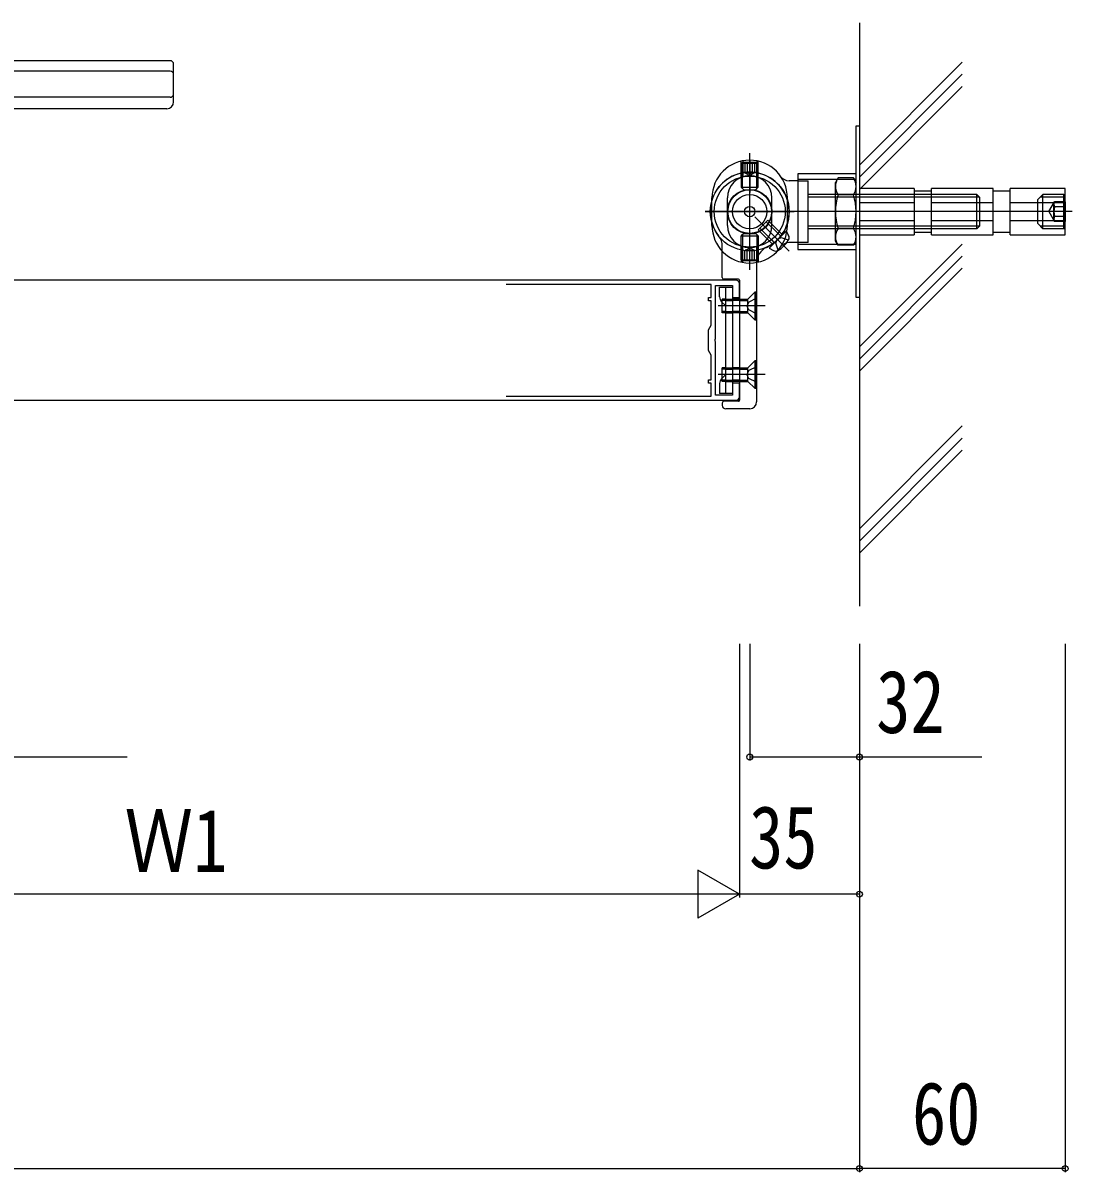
# Model space of a CAD drawing. Units: millimetres, scale not verified. Extents: x -1312 to 1312, y -2119 to 2123.
# Drawn here: x 298.2 to 604.1, y 274.8 to 609.8 of the extents above; entities that cross this region are included whole.
import ezdxf
from ezdxf.enums import TextEntityAlignment as Align

# ---------------------------------------------------------------- set-up
doc = ezdxf.new("R2010")
doc.units = ezdxf.units.MM
doc.header["$LTSCALE"] = 10
for name, color, linetype in [('0-3_YKK_11E', 7, 'Continuous'), ('0-5_YKK_13', 4, 'Continuous'), ('0-7_YKK_D', 6, 'Continuous'), ('0-9_YSS_K', 3, 'Continuous')]:
    doc.layers.add(name, color=color, linetype=linetype)
doc.styles.add('ＭＳ ゴシック', font='')
doc.styles.get('ＭＳ ゴシック').set_extended_font_data('MS Gothic')

msp = doc.modelspace()

# ---------------------------------------------------------------- linework, layer by layer
at = {"layer": '0-3_YKK_11E'}
for p, q in [((506.1, 534.83), (188.1, 534.83)), ((188.1, 499.83), (506.1, 499.83))]:
    msp.add_line(p, q, dxfattribs=at)
for points in [[(439.1, 501.03), (498.9, 501.03), (498.9, 504.83), (498.1, 504.83), (498.1, 505.83), (498.9, 505.83), (498.9, 512.94), (498.1, 514.33), (498.1, 520.33), (498.9, 521.72), (498.9, 528.83), (498.1, 528.83), (498.1, 529.83), (498.9, 529.83), (498.9, 533.63), (439.1, 533.63)], [(507.1, 500.83), (507.1, 504.83), (505.1, 504.83), (505.1, 501.33), (500.1, 501.33), (500.1, 516.87), (499.98, 517.06), (499.98, 517.61), (500.1, 517.79), (500.1, 533.33), (505.1, 533.33), (505.1, 529.83), (507.1, 529.83), (507.1, 533.83)]]:
    msp.add_lwpolyline(points, dxfattribs=at)
for centre, start, end in [((506.1, 533.83), 0, 90), ((506.1, 500.83), 270, 0)]:
    msp.add_arc(centre, 1, start, end, dxfattribs=at)
at = {"layer": '0-5_YKK_13'}
for p, q in [((341.1, 598.83), (226.11, 598.83)), ((342.1, 586.83), (342.1, 597.83)), ((341.1, 595.81), (212.31, 595.81)), ((341.1, 588.16), (226.11, 588.16)), ((340.1, 584.83), (241.08, 584.83)), ((507.6, 564.83), (507.6, 569.54)), ((508.05, 569.64), (508.05, 565)), ((510.1, 537.83), (510.1, 571.83)), ((510.1, 569.93), (510.1, 560.43)), ((512.15, 569.64), (512.15, 565)), ((512.6, 564.83), (512.6, 569.54)), ((507.6, 568.93), (508.03, 569.18)), ((507.6, 568.93), (507.6, 561.93)), ((507.6, 568.93), (512.6, 568.93)), ((508.03, 561.5), (508.03, 569.18)), ((512.17, 569.18), (508.03, 569.18)), ((508.66, 569.18), (508.66, 566.18)), ((508.66, 566.18), (510.1, 565.35)), ((509.38, 569.18), (509.38, 566.18)), ((510.1, 541.83), (510.1, 567.83)), ((511.54, 566.18), (510.1, 565.35)), ((510.82, 569.18), (510.82, 566.18)), ((511.54, 569.18), (511.54, 566.18)), ((512.17, 561.5), (512.17, 569.18)), ((512.17, 569.18), (512.6, 568.93)), ((512.6, 561.93), (512.6, 568.93)), ((524.1, 563.83), (521.59, 563.83)), ((524.1, 564.33), (541.1, 564.33)), ((524.1, 563.83), (527.1, 563.83)), ((527.1, 545.83), (527.1, 563.83)), ((540.34, 564.65), (541.1, 563.33)), ((541.1, 546.33), (541.1, 563.33)), ((508.35, 561.18), (511.85, 561.18)), ((511.85, 561.18), (512.6, 561.93)), ((576.3, 559.83), (527.1, 559.83)), ((540.34, 559.74), (535.86, 559.74)), ((558.1, 561.58), (542.1, 561.58)), ((558.1, 561.58), (558.1, 548.08)), ((563.1, 560.83), (558.1, 560.83)), ((563.1, 548.08), (563.1, 561.58)), ((581.1, 561.58), (563.1, 561.58)), ((577.1, 559.03), (576.3, 559.83)), ((576.3, 549.83), (576.3, 559.83)), ((581.1, 548.08), (581.1, 561.58)), ((586.1, 560.83), (581.1, 560.83)), ((586.1, 548.08), (586.1, 561.58)), ((595.6, 549.83), (595.6, 559.83)), ((601.7, 549.83), (601.7, 559.83)), ((499.1, 550.83), (499.1, 558.83)), ((503.6, 550.83), (503.6, 558.83)), ((516.6, 550.83), (516.6, 558.83)), ((521.1, 550.83), (521.1, 558.83)), ((577.1, 559.03), (527.1, 559.03)), ((558.1, 557.38), (542.1, 557.38)), ((581.1, 557.38), (563.1, 557.38)), ((577.1, 559.03), (577.1, 550.63)), ((602.1, 557.38), (586.1, 557.38)), ((602.1, 559.02), (594.79, 559.02)), ((597.36, 554.83), (599.02, 557.72)), ((598.8, 552.33), (598.8, 557.33)), ((602.1, 556.27), (598.8, 556.27)), ((602.1, 557.72), (599.02, 557.72)), ((497.1, 554.83), (523.1, 554.83)), ((604.1, 554.83), (497.1, 554.83)), ((521.65, 543.28), (511.6, 553.34)), ((597.36, 554.83), (599.02, 551.94)), ((602.1, 553.39), (598.8, 553.39)), ((515.4, 552.36), (512.58, 549.53)), ((512.58, 549.53), (515.99, 546.12)), ((513.04, 549.99), (516.52, 546.51)), ((514.94, 551.89), (518.42, 548.41)), ((518.82, 548.94), (515.4, 552.36)), ((577.1, 550.63), (527.1, 550.63)), ((576.3, 549.83), (527.1, 549.83)), ((540.34, 549.92), (535.86, 549.92)), ((542.1, 552.28), (558.1, 552.28)), ((563.1, 552.28), (581.1, 552.28)), ((577.1, 550.63), (576.3, 549.83)), ((586.1, 552.28), (602.1, 552.28)), ((602.1, 550.64), (594.79, 550.64)), ((507.6, 540.73), (507.6, 547.73)), ((508.03, 548.16), (508.03, 540.48)), ((508.35, 548.48), (511.85, 548.48)), ((510.1, 539.73), (510.1, 549.23)), ((511.85, 548.48), (512.6, 547.73)), ((512.17, 548.16), (512.17, 540.48)), ((512.6, 547.73), (512.6, 540.73)), ((516.52, 546.51), (517.28, 545.75)), ((518.42, 548.41), (519.18, 547.65)), ((540.34, 545.02), (541.1, 546.33)), ((558.1, 548.83), (563.1, 548.83)), ((563.1, 548.08), (581.1, 548.08)), ((581.1, 548.83), (586.1, 548.83)), ((586.1, 548.08), (602.1, 548.08)), ((502.1, 535.63), (502.1, 544.67)), ((507.6, 544.83), (507.6, 540.12)), ((508.05, 540.02), (508.05, 544.66)), ((508.66, 543.48), (510.1, 544.31)), ((508.66, 540.48), (508.66, 543.48)), ((509.38, 540.48), (509.38, 543.48)), ((511.54, 543.48), (510.1, 544.31)), ((510.82, 540.48), (510.82, 543.48)), ((511.54, 540.48), (511.54, 543.48)), ((512.15, 540.02), (512.15, 544.66)), ((512.6, 544.83), (512.6, 540.12)), ((524.1, 545.83), (521.59, 545.83)), ((527.1, 545.83), (524.1, 545.83)), ((524.1, 545.33), (541.1, 545.33)), ((507.6, 540.73), (512.6, 540.73)), ((507.6, 540.73), (508.03, 540.48)), ((512.17, 540.48), (508.03, 540.48)), ((512.1, 539.89), (512.1, 499.33)), ((512.17, 540.48), (512.6, 540.73)), ((501.3, 529.96), (501.3, 532.83)), ((506.8, 535.13), (502.6, 535.13)), ((503.1, 501.83), (503.1, 532.83)), ((507.1, 534.83), (507.1, 499.83)), ((502.1, 525.33), (502.1, 529.33)), ((503.1, 529.33), (502.1, 529.33)), ((503.1, 529.33), (505.1, 529.33)), ((507.1, 529.33), (505.1, 529.33)), ((507.1, 529.33), (509.55, 529.33)), ((509.55, 529.33), (511.55, 531.33)), ((509.55, 525.33), (509.55, 529.33)), ((512.1, 529.58), (509.87, 528.48)), ((512.1, 523.33), (512.1, 531.33)), ((514.57, 527.33), (500.94, 527.33)), ((501.89, 528.54), (503.1, 527.33)), ((503.1, 528.93), (502.1, 528.93)), ((503.1, 528.93), (505.1, 528.93)), ((507.1, 528.93), (505.1, 528.93)), ((507.1, 528.93), (509.55, 528.93)), ((509.87, 528.48), (509.26, 527.33)), ((509.87, 526.19), (509.26, 527.33)), ((512.1, 525.08), (509.87, 526.19)), ((503.1, 525.73), (502.1, 525.73)), ((503.1, 525.33), (502.1, 525.33)), ((503.1, 525.73), (505.1, 525.73)), ((503.1, 525.33), (505.1, 525.33)), ((507.1, 525.73), (505.1, 525.73)), ((507.1, 525.33), (505.1, 525.33)), ((507.1, 525.73), (509.55, 525.73)), ((507.1, 525.33), (509.55, 525.33)), ((509.55, 525.33), (511.55, 523.33)), ((502.1, 505.33), (502.1, 509.33)), ((503.1, 509.33), (502.1, 509.33)), ((503.1, 509.33), (505.1, 509.33)), ((507.1, 509.33), (505.1, 509.33)), ((507.1, 509.33), (509.55, 509.33)), ((509.55, 509.33), (511.55, 511.33)), ((509.55, 505.33), (509.55, 509.33)), ((512.1, 509.58), (509.87, 508.48)), ((512.1, 503.33), (512.1, 511.33)), ((514.57, 507.33), (500.94, 507.33)), ((501.89, 506.12), (503.1, 507.33)), ((503.1, 508.93), (502.1, 508.93)), ((503.1, 508.93), (505.1, 508.93)), ((507.1, 508.93), (505.1, 508.93)), ((507.1, 508.93), (509.55, 508.93)), ((509.87, 508.48), (509.26, 507.33)), ((509.87, 506.19), (509.26, 507.33)), ((512.1, 505.08), (509.87, 506.19)), ((501.3, 504.7), (501.3, 501.83)), ((503.1, 505.73), (502.1, 505.73)), ((503.1, 505.33), (502.1, 505.33)), ((503.1, 505.73), (505.1, 505.73)), ((503.1, 505.33), (505.1, 505.33)), ((507.1, 505.73), (505.1, 505.73)), ((507.1, 505.33), (505.1, 505.33)), ((507.1, 505.73), (509.55, 505.73)), ((507.1, 505.33), (509.55, 505.33)), ((509.55, 505.33), (511.55, 503.33)), ((505.1, 501.83), (501.3, 501.83)), ((506.8, 499.53), (502.6, 499.53)), ((502.1, 499.03), (502.1, 498.33)), ((510.1, 497.33), (503.1, 497.33))]:
    msp.add_line(p, q, dxfattribs=at)
for points in [[(542.1, 529.83), (541.1, 529.83), (541.1, 579.83), (542.1, 579.83)], [(541.1, 543.83), (541.1, 565.83), (524.1, 565.83), (524.1, 543.83)]]:
    msp.add_lwpolyline(points, close=True, dxfattribs=at)
for points in [[(540.34, 564.65), (535.86, 564.65), (535.1, 563.33)], [(540.34, 545.02), (535.86, 545.02), (535.1, 546.33), (535.1, 563.33)], [(508.35, 561.18), (507.6, 561.93), (512.6, 561.93)], [(542.1, 561.58), (542.1, 548.08), (558.1, 548.08)], [(602.1, 548.08), (602.1, 561.58), (586.1, 561.58)], [(601.7, 559.83), (595.6, 559.83), (594.1, 558.33)], [(601.7, 549.83), (602.1, 550.52), (602.1, 559.14), (601.7, 559.83)], [(601.7, 549.83), (595.6, 549.83), (594.1, 551.33), (594.1, 558.33)], [(602.1, 557.72), (602.1, 551.94), (599.02, 551.94)], [(508.35, 548.48), (507.6, 547.73), (512.6, 547.73)], [(515.99, 546.12), (516.82, 545.28), (519.65, 548.11), (518.82, 548.94)], [(518.41, 543.55), (517.71, 545.6), (518.09, 546.85)], [(521.38, 546.52), (519.33, 547.23), (518.09, 546.85)], [(519.65, 548.11), (520.71, 549.17), (521.44, 547.91)], [(516.82, 545.28), (515.76, 544.22), (517.02, 543.5)], [(501.3, 532.83), (505.1, 532.83), (505.1, 501.83)], [(512.1, 531.33), (511.55, 531.33), (511.55, 523.33), (512.1, 523.33)], [(512.1, 511.33), (511.55, 511.33), (511.55, 503.33), (512.1, 503.33)]]:
    msp.add_lwpolyline(points, dxfattribs=at)
for radius in [11.5, 10.35, 6.5, 6.35, 5, 1.5]:
    msp.add_circle((510.1, 554.83), radius, dxfattribs=at)
for centre, radius, start, end in [((341.1, 597.83), 1, 360, 90), ((341.1, 594.81), 1, 360, 90), ((340.1, 586.83), 2, 270, 360), ((341.1, 589.16), 1, 270, 360), ((510.1, 558.83), 11, 0, 180), ((510.1, 554.83), 11.5, 295.1028, 218.0123), ((509.02, 566.64), 0.588, 247.8789, 307.8789), ((510.1, 568.22), 2.17, 250.5288, 289.4712), ((511.18, 566.64), 0.588, 232.1211, 292.1211), ((510.1, 558.83), 6.5, 0, 180), ((521.59, 566.83), 3, 214.8499, 270), ((539.45, 562.19), 4.34, 145.6157, 214.3843), ((536.76, 562.19), 4.34, 325.6157, 34.3843), ((551.34, 554.83), 16.24, 162.412, 197.588), ((524.86, 554.83), 16.24, 342.4121, 17.5879), ((600.08, 557), 1.28, 145.6157, 214.3843), ((603.58, 554.83), 4.78, 162.412, 197.588), ((600.08, 552.67), 1.28, 145.6157, 214.3843), ((510.1, 550.83), 11, 180, 0), ((510.1, 550.83), 6.5, 180, 0), ((539.45, 547.47), 4.34, 145.6157, 214.3843), ((536.76, 547.47), 4.34, 325.6157, 34.3843), ((497.1, 544.67), 5, 360, 38.0123), ((513.71, 551.22), 9, 300.9647, 329.0353), ((520.31, 547.26), 1.3, 329.0353, 30), ((509.02, 543.02), 0.588, 52.1211, 112.1211), ((510.1, 541.44), 2.17, 70.5288, 109.4712), ((511.18, 543.02), 0.588, 67.8789, 127.8789), ((517.1, 539.89), 5, 115.1028, 180), ((517.67, 544.62), 1.3, 240, 300.9647), ((521.59, 542.83), 3, 90, 145.1501), ((502.6, 535.63), 0.5, 180, 270), ((506.8, 534.83), 0.3, 360, 90), ((503.3, 529.96), 2, 180, 225), ((503.3, 504.7), 2, 135, 180), ((502.6, 499.03), 0.5, 90, 180), ((506.8, 499.83), 0.3, 270, 360), ((510.1, 499.33), 2, 270, 360), ((503.1, 498.33), 1, 180, 270)]:
    msp.add_arc(centre, radius, start, end, dxfattribs=at)
at = {"layer": '0-7_YKK_D'}
for p, q in [((507.1, 428.83), (507.1, 354.83)), ((507.1, 428.83), (507.1, 354.83)), ((510.1, 428.83), (510.1, 394.83)), ((542.1, 428.83), (542.1, 274.83)), ((542.1, 428.83), (542.1, 394.83)), ((542.1, 428.83), (542.1, 354.83)), ((542.1, 428.83), (542.1, 274.83)), ((602.1, 428.83), (602.1, 274.83)), ((507.1, 355.83), (494.98, 362.83)), ((494.98, 362.83), (494.98, 348.83)), ((493.1, 355.83), (201.1, 355.83)), ((507.1, 355.83), (482.85, 355.83)), ((507.1, 355.83), (494.98, 348.83)), ((542.1, 355.83), (507.1, 355.83)), ((-173.9, 275.83), (542.1, 275.83)), ((602.1, 275.83), (542.1, 275.83))]:
    msp.add_line(p, q, dxfattribs=at)
for points in [[(187.1, 395.83), (226.1, 395.83), (328.5, 395.83)], [(510.1, 395.83), (542.1, 395.83), (577.83, 395.83)]]:
    msp.add_lwpolyline(points, dxfattribs=at)
for centre in [(510.1, 395.83), (542.1, 395.83), (542.1, 355.83), (542.1, 275.83), (542.1, 275.83), (602.1, 275.83)]:
    msp.add_circle(centre, 0.85, dxfattribs=at)
at = {"layer": '0-9_YSS_K'}
for p, q in [((542.1, 609.83), (542.1, 439.83)), ((542.1, 568.4), (572.1, 598.4)), ((542.1, 564.87), (572.1, 594.87)), ((542.1, 561.33), (572.1, 591.33)), ((542.1, 515.37), (572.1, 545.37)), ((542.1, 511.83), (572.1, 541.83)), ((542.1, 508.3), (572.1, 538.3)), ((542.1, 462.34), (572.1, 492.34)), ((542.1, 458.8), (572.1, 488.8)), ((542.1, 455.26), (572.1, 485.26))]:
    msp.add_line(p, q, dxfattribs=at)

# ---------------------------------------------------------------- texts
at = {"layer": '0-7_YKK_D', "style": 'ＭＳ ゴシック', "width": 0.8}
for s, p in [('32', (547, 397.33)), ('Ｗ1', (327.77, 356.83)), ('35', (509.93, 357.83)), ('60', (557.43, 277.33))]:
    msp.add_text(s, height=18.33, dxfattribs=at).set_placement(p, align=Align.BOTTOM_LEFT)

doc.saveas('drawing.dxf')
